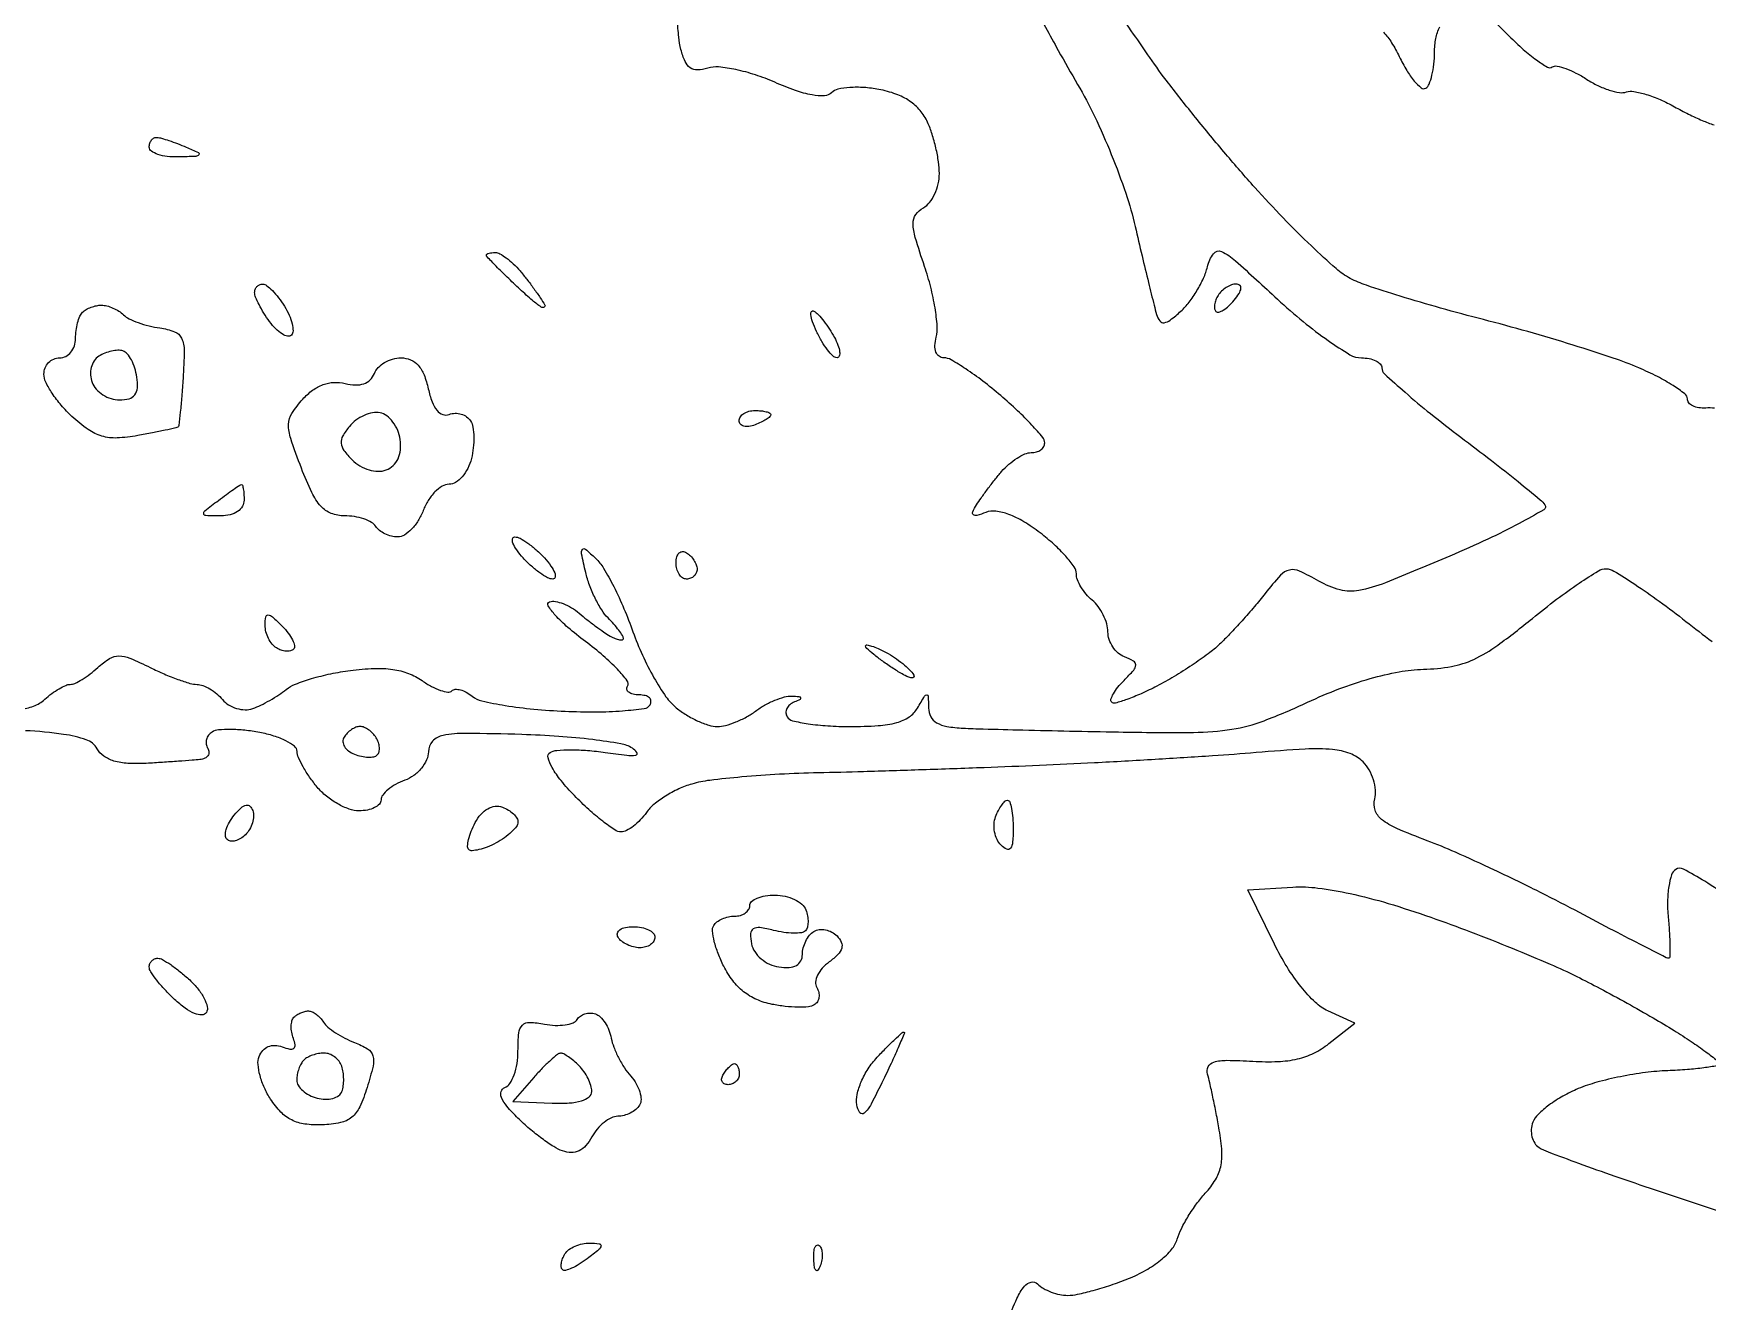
# Model space of a CAD drawing. Extents: x 0 to 102, y 0 to 135.
# Drawn here: x 51.44 to 64.88, y 10.53 to 20.71 of the extents above; entities that cross this region are included whole.
import ezdxf

# ---------------------------------------------------------------- set-up
doc = ezdxf.new("R2010")
doc.units = 0
doc.header["$MEASUREMENT"] = 0

msp = doc.modelspace()

# ---------------------------------------------------------------- linework, layer by layer
for points in [[(59.462701, 20.946697, 0.00264), (59.667134, 20.573449, 0.006421), (59.82287, 20.30095, -0.022519), (59.958211, 20.04538, -0.014381), (60.093237, 19.737435, -0.014434), (60.20904, 19.425624, -0.024735), (60.284966, 19.15885, 0.001228), (60.339867, 18.924665, 0.001551), (60.391857, 18.708316, 0.001227), (60.436474, 18.527086, 0.012501), (60.457042, 18.452434, 0.086728), (60.482915, 18.401103, 0.274112), (60.517057, 18.386836, 0.131314), (60.56663, 18.407818, 0.018511), (60.652355, 18.479811, 0.04576), (60.717448, 18.550561, 0.028375), (60.780823, 18.644079, 0.028347), (60.833324, 18.744392, 0.044927), (60.865255, 18.83591, -0.0937), (60.913708, 18.940794, -0.360589), (60.978115, 18.957861, -0.075108), (61.090115, 18.883991, -0.003477), (61.427586, 18.575883, 0.014867), (61.634621, 18.395334, 0.019196), (61.835536, 18.242898, 0.017239), (62.009494, 18.129871, 0.136263), (62.101222, 18.1044, -0.046612), (62.164137, 18.098522, -0.066574), (62.217314, 18.080943, -0.086686), (62.253192, 18.055049, -0.195614), (62.2656, 18.024546, 0.209246), (62.286405, 17.977008, 0.006212), (62.451785, 17.828023, 0.011413), (62.656522, 17.656258, 0.007511), (62.899422, 17.467664, -0.003411), (63.145327, 17.27995, -0.004961), (63.35941, 17.11078, -0.002577), (63.538277, 16.965003, -0.082247), (63.575288, 16.922609, -0.422544), (63.565652, 16.884233, -0.008125), (63.368199, 16.774054, -0.014349), (63.117352, 16.648514, -0.008472), (62.811267, 16.512419, -0.004336), (62.294126, 16.298173, -0.048588), (62.080847, 16.235226, -0.113438), (61.930045, 16.24066, -0.064865), (61.760818, 16.310513, 0.021064), (61.603938, 16.391968, 0.1672), (61.523821, 16.400447, 0.153761), (61.452034, 16.358288, 0.017033), (61.327837, 16.211009, -0.009625), (61.242718, 16.106982, -0.006658), (61.142626, 15.992477, -0.006716), (61.043457, 15.884969, -0.013672), (60.96217, 15.803756, -0.029793), (60.871569, 15.727748, -0.012543), (60.741514, 15.636194, -0.012358), (60.597227, 15.545012, -0.015746), (60.459652, 15.468531, -0.013135), (60.332168, 15.407009, -0.020234), (60.218603, 15.361269, -0.015523), (60.125551, 15.33132, -0.272923), (60.096073, 15.338927, -0.281593), (60.090358, 15.362647, -0.050494), (60.10945, 15.406163, -0.041519), (60.145343, 15.458928, -0.026273), (60.195157, 15.514272, 0.015245), (60.272964, 15.596973, 0.177591), (60.288871, 15.637634, 0.276775), (60.271073, 15.668816, 0.036445), (60.199186, 15.702594, -0.088544), (60.14827, 15.733325, -0.066525), (60.105123, 15.78269, -0.065654), (60.075957, 15.84241, -0.080973), (60.066, 15.903492, 0.070946), (60.056722, 15.968554, 0.044601), (60.028723, 16.040219, 0.043957), (59.987669, 16.107262, 0.060264), (59.9391, 16.1586, -0.044367), (59.890545, 16.206768, -0.040263), (59.849477, 16.264265, -0.042619), (59.821236, 16.322053, -0.092609), (59.8122, 16.370418, 0.15517), (59.794839, 16.425014, 0.027181), (59.727004, 16.510616, 0.027217), (59.633218, 16.605631, 0.021474), (59.522171, 16.698134, 0.026647), (59.389452, 16.788605, 0.046082), (59.269461, 16.847004, 0.05832), (59.166345, 16.872713, 0.124192), (59.085293, 16.862998, -0.020594), (59.014008, 16.838961, -0.244854), (58.986329, 16.844462, -0.342821), (58.980814, 16.867621, -0.03172), (59.010421, 16.923108, -0.016049), (59.047093, 16.978395, -0.00688), (59.099414, 17.049926, -0.006799), (59.157295, 17.124678, -0.008906), (59.212301, 17.191285, -0.037091), (59.26999, 17.249339, -0.03674), (59.335798, 17.298434, -0.039191), (59.399723, 17.332462, -0.103068), (59.450302, 17.343, 0.070469), (59.491614, 17.348852, 0.086134), (59.526646, 17.365915, 0.100201), (59.550067, 17.39126, 0.137411), (59.5584, 17.421008, 0.176032), (59.542194, 17.465612, 0.012891), (59.454522, 17.565016, 0.016732), (59.34024, 17.680075, 0.011846), (59.204772, 17.801708, 0.013395), (59.061766, 17.917625, 0.017438), (58.924545, 18.015484, 0.015171), (58.806513, 18.088548, 0.13174), (58.747392, 18.1044, -0.162226), (58.709363, 18.117072, -0.145747), (58.684544, 18.150543, -0.100635), (58.676652, 18.203481, -0.050837), (58.687056, 18.270421, 0.083461), (58.695096, 18.360279, 0.021433), (58.677559, 18.505535, 0.021217), (58.642895, 18.671884, 0.020135), (58.593758, 18.837673, -0.008931), (58.518995, 19.070641, -0.068496), (58.501207, 19.18382, -0.159108), (58.522769, 19.254409, -0.112614), (58.584723, 19.310356, 0.101362), (58.633619, 19.352574, 0.05544), (58.674895, 19.420543, 0.05197), (58.702918, 19.502053, 0.056886), (58.7124, 19.585123, 0.036462), (58.705619, 19.677992, 0.020167), (58.684565, 19.789806, 0.020018), (58.653949, 19.901966, 0.030265), (58.617642, 19.99641, 0.068744), (58.557193, 20.091807, 0.069174), (58.473258, 20.167012, 0.061747), (58.363424, 20.222684, 0.040108), (58.225923, 20.260091, 0.029205), (58.106224, 20.275381, 0.034502), (57.992102, 20.275345, 0.036932), (57.89807, 20.261794, 0.143075), (57.846948, 20.233788, -0.189292), (57.788903, 20.208474, -0.054638), (57.689491, 20.215652, -0.040189), (57.556543, 20.251245, -0.01864), (57.390374, 20.31746, 0.025223), (57.234935, 20.377042, 0.026941), (57.07764, 20.419178, 0.02785), (56.939535, 20.440358, 0.1013), (56.851725, 20.431067, -0.067078), (56.770046, 20.416762, -0.1634), (56.71211, 20.433705, -0.137555), (56.669857, 20.48501, -0.042437), (56.637027, 20.58063, -0.035967), (56.619384, 20.680999, -0.014303), (56.60911, 20.82054, -0.014068)], [(64.937973, 17.700113, 0.038581), (64.86705, 17.70116, -0.053727), (64.810404, 17.70371, -0.07673), (64.76249, 17.718821, -0.099908), (64.730441, 17.743582, -0.180376), (64.719, 17.774264, 0.232695), (64.69889, 17.815136, 0.021774), (64.604465, 17.881518, 0.024391), (64.478474, 17.953729, 0.016678), (64.329095, 18.023746, 0.019972), (64.122572, 18.102668, 0.005966), (63.801703, 18.206566, 0.005973), (63.43831, 18.314718, 0.00643), (63.081245, 18.411414, -0.005605), (62.737262, 18.503958, -0.006565), (62.413193, 18.599661, -0.005851), (62.141651, 18.687239, -0.039569), (62.0118, 18.742567, -0.06021), (61.897925, 18.820834, -0.009754), (61.699508, 19.002714, -0.01064), (61.473527, 19.227491, -0.00918), (61.245677, 19.472842, -0.006954), (61.012232, 19.741075, -0.005653), (60.769398, 20.034732, -0.005716), (60.55179, 20.310411, -0.014789), (60.403133, 20.5155, 0.003831), (60.272532, 20.704248, 0.002421), (60.117431, 20.922521, 0.002431)], [(62.278923, 20.718761, -0.050821), (62.344102, 20.635389, -0.02926), (62.405659, 20.523633, 0.023737), (62.465046, 20.412943, 0.039418), (62.526437, 20.326714, 0.048403), (62.581494, 20.27262, 0.318515), (62.617941, 20.270316, 0.160621), (62.64527, 20.302848, 0.035212), (62.667844, 20.37337, 0.033238), (62.683414, 20.4625, 0.026628), (62.6886, 20.559816, -0.048792), (62.699226, 20.668453, -0.063531), (62.730815, 20.763171, -0.070867)], [(63.135218, 20.835643, -0.016718), (63.288988, 20.688549, 0.01719), (63.401486, 20.581138, 0.026381), (63.506625, 20.496958, 0.024306), (63.594875, 20.43992, 0.276425), (63.634709, 20.440485, -0.190754), (63.672756, 20.447275, -0.035863), (63.742163, 20.42791, -0.03379), (63.824629, 20.391937, -0.025295), (63.9102, 20.341862, 0.032541), (63.999013, 20.291601, 0.03537), (64.091205, 20.254863, 0.037909), (64.173792, 20.235289, 0.120993), (64.229839, 20.240001, -0.127254), (64.289394, 20.24427, -0.02934), (64.387962, 20.220121, -0.028468), (64.501619, 20.177878, -0.024463), (64.615823, 20.121055, 0.012786), (64.728753, 20.061538, 0.01509), (64.838578, 20.011265, 0.014021), (64.933085, 19.974493, 0.085968)], [(51.326889, 15.282786, 0.074127), (51.43795, 15.307088, 0.092196), (51.528061, 15.361998, -0.02411), (51.584427, 15.407853, -0.026384), (51.643327, 15.446608, -0.027122), (51.696749, 15.47408, -0.105578), (51.7329, 15.4818, 0.113015), (51.769852, 15.49026, 0.024983), (51.827239, 15.521619, 0.024756), (51.891388, 15.565465, 0.021627), (51.953962, 15.617354, -0.043034), (52.048401, 15.689079, -0.141823), (52.122773, 15.710608, -0.100209), (52.212014, 15.692541, -0.015811), (52.375472, 15.617354, 0.013791), (52.487095, 15.565462, 0.015238), (52.597793, 15.521619, 0.014741), (52.694121, 15.49, 0.072043), (52.750739, 15.4818, -0.091779), (52.797678, 15.473111, -0.042761), (52.853578, 15.446, -0.04044), (52.909074, 15.406559, -0.044872), (52.955427, 15.359929, 0.081424), (53.004703, 15.317093, 0.066605), (53.068532, 15.288583, 0.067555), (53.136641, 15.278139, 0.089469), (53.198435, 15.288188, 0.028364), (53.261934, 15.314764, 0.01595), (53.335904, 15.353745, 0.015879), (53.408304, 15.397999, 0.024938), (53.4672, 15.440966, -0.077523), (53.541198, 15.483866, -0.020541), (53.67081, 15.528202, -0.020331), (53.824277, 15.567038, -0.01965), (53.982139, 15.593795, -0.022373), (54.173373, 15.609871, -0.045064), (54.324391, 15.602172, -0.055663), (54.449, 15.57006, -0.061975), (54.55866, 15.511959, 0.028616), (54.634512, 15.465057, 0.041604), (54.70652, 15.433467, 0.048606), (54.765574, 15.419445, 0.234509), (54.797337, 15.430137, -0.185443), (54.824895, 15.4424, -0.078112), (54.865878, 15.438124, -0.062306), (54.91337, 15.418918, -0.046024), (54.960181, 15.386842, 0.119182), (55.037786, 15.348829, 0.01442), (55.225879, 15.312772, 0.016472), (55.455604, 15.283295, 0.012875), (55.706496, 15.265974, 0.011977), (55.952855, 15.261237, 0.017798), (56.16842, 15.269933, 0.013076), (56.342427, 15.287755, 0.225986), (56.389174, 15.317898, 0.160094), (56.396405, 15.347953, 0.191081), (56.383578, 15.373905, 0.125708), (56.350203, 15.391453, 0.058556), (56.3013, 15.3972, -0.051787), (56.251976, 15.402322, -0.112475), (56.217568, 15.418143, -0.186694), (56.203345, 15.441517, -0.184841), (56.208478, 15.468496, 0.313442), (56.206179, 15.51109, 0.02402), (56.127243, 15.603033, 0.026174), (56.013477, 15.711379, 0.01641), (55.870058, 15.826375, -0.016163), (55.729937, 15.938614, -0.031851), (55.627691, 16.038028, -0.044879), (55.570869, 16.113389, -0.484723), (55.582083, 16.144461, -0.124306), (55.628457, 16.147918, -0.048416), (55.690881, 16.130662, -0.044076), (55.757984, 16.097871, -0.04153), (55.819745, 16.05325, 0.010457), (55.882298, 16.001859, 0.008298), (55.951912, 15.948911, 0.008403), (56.018126, 15.901955, 0.020703), (56.06865, 15.870375, 0.0281), (56.109237, 15.850213, 0.057039), (56.143336, 15.840004, 0.103195), (56.165864, 15.840651, 0.34712), (56.1744, 15.851464, 0.143321), (56.167735, 15.87424, 0.018275), (56.13835, 15.916647, 0.020188), (56.098673, 15.965426, 0.015541), (56.051677, 16.015438, -0.056451), (56.000536, 16.079643, -0.02575), (55.948266, 16.173454, -0.025104), (55.902791, 16.279046, -0.031515), (55.871974, 16.38103, -0.005775), (55.838559, 16.531235, -0.20919), (55.845615, 16.565156, -0.43955), (55.869566, 16.568166, -0.013538), (55.952274, 16.494101, -0.069397), (56.015588, 16.414974, -0.01667), (56.096802, 16.26734, -0.016803), (56.179424, 16.089996, -0.015947), (56.251509, 15.904417, 0.022864), (56.327179, 15.717315, 0.021991), (56.420509, 15.535394, 0.022542), (56.516921, 15.382657, 0.070616), (56.599404, 15.293966, 0.033324), (56.681149, 15.23634, 0.029735), (56.772924, 15.187629, 0.030953), (56.860857, 15.153864, 0.076331), (56.929003, 15.1434, 0.065449), (56.995762, 15.152176, 0.03052), (57.078701, 15.179887, 0.029594), (57.163461, 15.220063, 0.036455), (57.23688, 15.267609, -0.034063), (57.309077, 15.314855, -0.029941), (57.390137, 15.354161, -0.031138), (57.467778, 15.3807, -0.074773), (57.528, 15.38783, -0.014794), (57.58421, 15.384397, -0.272838), (57.598139, 15.374383, -0.399268), (57.59342, 15.361251, -0.020715), (57.548623, 15.340995, 0.07888), (57.511634, 15.31879, 0.105417), (57.487612, 15.288006, 0.121773), (57.480269, 15.253596, 0.131107), (57.490166, 15.220774, 0.199312), (57.532291, 15.190462, 0.019485), (57.657919, 15.166129, 0.022287), (57.815892, 15.149035, 0.015807), (57.994089, 15.1434, 0.015846), (58.221113, 15.150597, 0.050822), (58.370212, 15.175414, 0.080508), (58.469917, 15.220799, 0.114383), (58.536424, 15.29145, -0.004477), (58.593552, 15.387544, -0.262137), (58.610704, 15.3972, -0.400998), (58.622257, 15.386159, -0.006989), (58.625227, 15.29145, 0.119152), (58.643139, 15.222613, 0.139125), (58.689933, 15.174183, 0.09022), (58.773012, 15.144219, 0.029651), (58.90275, 15.130296, 0.005), (59.064426, 15.12421, 0.000787), (59.382723, 15.115915, 0.000874), (59.757957, 15.107384, 0.000763), (60.1506, 15.099742, 0.00614), (60.752177, 15.096342, 0.037358), (61.062201, 15.121605, 0.05207), (61.31976, 15.190132, 0.018711), (61.669501, 15.338619, -0.01918), (61.921312, 15.445251, -0.021272), (62.172095, 15.528266, -0.022959), (62.404652, 15.583017, -0.040902), (62.600101, 15.60333, 0.038822), (62.823913, 15.625651, 0.065162), (63.003739, 15.682689, 0.048705), (63.195802, 15.796417, 0.013336), (63.474442, 16.012058, -0.00971), (63.669505, 16.165291, -0.013489), (63.850419, 16.294306, -0.009943), (64.004519, 16.393649, -0.143251), (64.066642, 16.41072, -0.134297), (64.129849, 16.392312, -0.008199), (64.297248, 16.28577, -0.011743), (64.493984, 16.14924, -0.008392), (64.707808, 15.98772, 0.004761), (64.918357, 15.826258, 0.007204)], [(65.063089, 13.763486, 0.019987), (64.858575, 13.9004, 0.015264), (64.687647, 13.99814, 0.266688), (64.626064, 13.996148, 0.178731), (64.592436, 13.953131, 0.038336), (64.570187, 13.85943, 0.035514), (64.560006, 13.740644, 0.027402), (64.565244, 13.610699, -0.007712), (64.575299, 13.484734, -0.012956), (64.579364, 13.378697, -0.006609), (64.579294, 13.292034, -0.410111), (64.569321, 13.2822, -0.118491), (64.549063, 13.287069, -0.000463), (64.33712, 13.395447, -0.002327), (64.096991, 13.519934, -0.001458), (63.817118, 13.667723, 0.006736), (63.505625, 13.828027, 0.005543), (63.169079, 13.990898, 0.005602), (62.856638, 14.133599, 0.014803), (62.629044, 14.226522, -0.012442), (62.386454, 14.324234, -0.066259), (62.26415, 14.397566, -0.142569), (62.211645, 14.471874, -0.147985), (62.208229, 14.561588, 0.085208), (62.214413, 14.63351, 0.055055), (62.198242, 14.715718, 0.053545), (62.163592, 14.795177, 0.066897), (62.114819, 14.859096, 0.106572), (62.01065, 14.926314, 0.068576), (61.869958, 14.958334, 0.035778), (61.650764, 14.961691, 0.006923), (61.2552, 14.933932, -0.004223), (60.906339, 14.907557, -0.001874), (60.445731, 14.878376, -0.001855), (59.957721, 14.851112, -0.002504), (59.5161, 14.8303, -0.001288), (59.071786, 14.812737, -0.000926), (58.575454, 14.795318, -0.000935), (58.103042, 14.780498, -0.002019), (57.7395, 14.771242, 0.00802), (57.429387, 14.759621, 0.008621), (57.127207, 14.738209, 0.008244), (56.868682, 14.711103, 0.040018), (56.7243, 14.681692, 0.038879), (56.619023, 14.642227, 0.031082), (56.512581, 14.58428, 0.032032), (56.420403, 14.517817, 0.066123), (56.359953, 14.452926, -0.036072), (56.31083, 14.393413, -0.038714), (56.254734, 14.343086, -0.041956), (56.200153, 14.308101, -0.122135), (56.156999, 14.2974, -0.148378), (56.10578, 14.312942, -0.017717), (56.008602, 14.383001, -0.019882), (55.896716, 14.477209, -0.015107), (55.781581, 14.588807, -0.021088), (55.674378, 14.708933, -0.042686), (55.602747, 14.813385, -0.061633), (55.569714, 14.893136, -0.333277), (55.58579, 14.934119, -0.118775), (55.640376, 14.952034, -0.019537), (55.752094, 14.956687, -0.020536), (55.88659, 14.951505, -0.016853), (56.029455, 14.935252, 0.007237), (56.201295, 14.912347, 0.069207), (56.275056, 14.913834, 0.552967), (56.283827, 14.934452, 0.100858), (56.246627, 14.969932, 0.098852), (56.153652, 15.005314, 0.011033), (55.928239, 15.038116, 0.01307), (55.655344, 15.064477, 0.010248), (55.358327, 15.079242, 0.004561), (54.909197, 15.088249, 0.048233), (54.726747, 15.072618, 0.161679), (54.642242, 15.026186, 0.188421), (54.608849, 14.941424, -0.10511), (54.59455, 14.87508, -0.067549), (54.552804, 14.807991, -0.063395), (54.491202, 14.750296, -0.068037), (54.418499, 14.7115, 0.037795), (54.345822, 14.678181, 0.046838), (54.284383, 14.636236, 0.053945), (54.241828, 14.592382, 0.167179), (54.2286, 14.553926, -0.192994), (54.215229, 14.520574, -0.087572), (54.176668, 14.492252, -0.067412), (54.119472, 14.473032, -0.047425), (54.051811, 14.4666, -0.085764), (53.972606, 14.480286, -0.043465), (53.880307, 14.522515, -0.041479), (53.790048, 14.584116, -0.048473), (53.716225, 14.65695, -0.021788), (53.655236, 14.736895, -0.023707), (53.603249, 14.819683, -0.024066), (53.565821, 14.89425, -0.097271), (53.554615, 14.943635, 0.223536), (53.533913, 14.984485, 0.048289), (53.465225, 15.028068, 0.041633), (53.368415, 15.067374, 0.029262), (53.254261, 15.095788, 0.020254), (53.13415, 15.11332, 0.023779), (53.01929, 15.119862, 0.02365), (52.923139, 15.116211, 0.117621), (52.872181, 15.099358, 0.092028), (52.84361, 15.073421, 0.096018), (52.826772, 15.039323, 0.099409), (52.824217, 15.002404, 0.106521), (52.836313, 14.968354, -0.125037), (52.846033, 14.937457, -0.165672), (52.838157, 14.909258, -0.138264), (52.812913, 14.888197, -0.078674), (52.774243, 14.877766, -0.007569), (52.712047, 14.87207, -0.001553), (52.60208, 14.86402, -0.001635), (52.474237, 14.85548, -0.001536), (52.343669, 14.84759, -0.027422), (52.195261, 14.847225, -0.059155), (52.082842, 14.866586, -0.080381), (52.001572, 14.905758, -0.113268), (51.94779, 14.965174, 0.185391), (51.861693, 15.036827, 0.045832), (51.679837, 15.080535, 0.024482), (51.372369, 15.10993, 0.004576)], [(59.260925, 10.371674, -0.014933), (59.335401, 10.550475, -0.064411), (59.39578, 10.648257, -0.167825), (59.449289, 10.681537, -0.257811), (59.500459, 10.666781, 0.066888), (59.546547, 10.631612, 0.039075), (59.609509, 10.601961, 0.038352), (59.678428, 10.581742, 0.05222), (59.742808, 10.575, 0.053652), (59.822473, 10.583573, 0.013849), (59.948117, 10.6146, 0.013931), (60.090261, 10.658206, 0.013775), (60.230297, 10.709809, 0.033486), (60.369843, 10.776797, 0.041453), (60.488984, 10.857846, 0.046957), (60.577368, 10.944249, 0.102609), (60.622433, 11.027059, -0.042949), (60.655619, 11.110214, -0.020782), (60.7113, 11.210434, -0.020437), (60.778373, 11.310705, -0.027616), (60.847426, 11.395119, 0.047554), (60.929404, 11.503896, 0.083284), (60.9716, 11.608147, 0.071421), (60.980959, 11.731349, 0.0272), (60.960092, 11.902719, 0.003843), (60.935523, 12.035297, 0.00385), (60.908934, 12.167395, 0.003765), (60.88398, 12.282293, 0.01529), (60.866138, 12.3516, -0.187628), (60.871477, 12.41184, -0.211679), (60.915856, 12.448786, -0.072744), (61.020393, 12.462647, -0.011207), (61.230199, 12.455128, 0.023795), (61.431036, 12.452989, 0.047737), (61.588113, 12.473897, 0.056944), (61.719378, 12.520552, 0.053087), (61.840129, 12.596481), (62.049157, 12.761206), (61.833097, 12.85965, -0.083621), (61.731659, 12.928214, -0.033267), (61.617643, 13.052319, -0.030198), (61.504194, 13.212527, -0.025163), (61.403155, 13.395097), (61.189272, 13.8321), (61.550774, 13.853505, -0.046839), (61.752696, 13.846542, -0.021737), (62.011448, 13.801713, -0.018717), (62.315727, 13.723226, -0.01228), (62.659988, 13.611265, -0.006316), (62.97726, 13.494868, -0.005225), (63.312316, 13.363096, -0.005279), (63.617071, 13.235785, -0.014092), (63.8307, 13.136657, -0.006772), (64.018794, 13.039645, -0.004318), (64.235017, 12.921982, -0.004337), (64.445085, 12.80291, -0.008049), (64.613099, 12.702096, -0.00799), (64.750803, 12.613342, -0.012286), (64.866774, 12.531756, -0.006735), (64.960363, 12.460445, -0.233687)], [(64.957277, 12.418845, -0.009727), (64.851482, 12.402083, -0.015914), (64.71932, 12.388039, -0.009685), (64.562472, 12.379456, 0.024017), (64.383191, 12.364483, 0.016615), (64.182367, 12.331131, 0.016792), (63.991088, 12.286065, 0.032716), (63.842844, 12.235226, 0.029108), (63.720027, 12.175295, 0.031072), (63.607769, 12.102658, 0.032702), (63.520072, 12.028519, 0.109737), (63.478783, 11.966182, 0.075872), (63.466119, 11.908175, 0.076103), (63.471356, 11.849096, 0.081898), (63.493169, 11.798037, 0.112985), (63.52854, 11.763146, 0.048221), (63.602117, 11.726947, 0.002617), (63.84479, 11.63682, 0.004058), (64.135348, 11.533301, 0.00295), (64.460226, 11.422661), (65.288717, 11.145955)]]:
    msp.add_lwpolyline(points, format="xyb")
for points in [[(52.43085, 19.875054, -0.048242), (52.465682, 19.86836, -0.009939), (52.525364, 19.849497, -0.010367), (52.594068, 19.82467, -0.009594), (52.6635, 19.7964, -0.009027), (52.761335, 19.75225, -0.485414), (52.765309, 19.734888, -0.215481), (52.740927, 19.72258, -0.004372), (52.60005, 19.717746, -0.034583), (52.510935, 19.721633, -0.053373), (52.435741, 19.738398, -0.070412), (52.384138, 19.764391, -0.24567), (52.3674, 19.7964, -0.074428), (52.372172, 19.828278, -0.095702), (52.386038, 19.854402, -0.111693), (52.406674, 19.870734, -0.135953)], [(55.146088, 18.9504, -0.13002), (55.181855, 18.940939, -0.030845), (55.233925, 18.90691, -0.029688), (55.290796, 18.85902, -0.025502), (55.34472, 18.80235, -0.01201), (55.398664, 18.736396, -0.008704), (55.45565, 18.660513, -0.008801), (55.507269, 18.58652, -0.018936), (55.543813, 18.5274, -0.4383), (55.538455, 18.510694, -0.255816), (55.515144, 18.51225, -0.035806), (55.44498, 18.564393, -0.010544), (55.345181, 18.654025, -0.003942), (55.241465, 18.752751, -0.006193), (55.154083, 18.839371, -0.002081), (55.080243, 18.915031, -0.194671), (55.0746, 18.928975, -0.270815), (55.079424, 18.937229, -0.05549), (55.0956, 18.944106, -0.044459), (55.118697, 18.948844, -0.028373)], [(53.27765, 18.6966, -0.167556), (53.309384, 18.685658, -0.032032), (53.355577, 18.644478, -0.030953), (53.405576, 18.587098, -0.024164), (53.452711, 18.519162, -0.034151), (53.491098, 18.447189, -0.046644), (53.514793, 18.377667, -0.055407), (53.522008, 18.320042, -0.202516), (53.508445, 18.286645, -0.256691), (53.478392, 18.27791, -0.084516), (53.4343, 18.295946, -0.059463), (53.383354, 18.336785, -0.036246), (53.333383, 18.395653, -0.01811), (53.287452, 18.463492, -0.020642), (53.248645, 18.53164, -0.020312), (53.220716, 18.591624, -0.099108), (53.2134, 18.62817, -0.092782), (53.218289, 18.654292, -0.096253), (53.232273, 18.676499, -0.099271), (53.253135, 18.691361, -0.105668)], [(61.096552, 18.6966, 0.085443), (61.058015, 18.689966, 0.053409), (61.016632, 18.670095, 0.051744), (60.978823, 18.640886, 0.0641), (60.950821, 18.606371, 0.04739), (60.932352, 18.568986, 0.058241), (60.922811, 18.531275, 0.069134), (60.923024, 18.49885, 0.161573), (60.933773, 18.477427, 0.274667), (60.956223, 18.471712, 0.066988), (60.992552, 18.487961, 0.05004), (61.035689, 18.521054, 0.030935), (61.079503, 18.567656, 0.030483), (61.11939, 18.622157, 0.110288), (61.134087, 18.662279, 0.256649), (61.124719, 18.686361, 0.176123)], [(51.98388, 18.5274, -0.065601), (52.026444, 18.521791, -0.038003), (52.075204, 18.504653, -0.037309), (52.122323, 18.479608, -0.050964), (52.16013, 18.449964, 0.077909), (52.205417, 18.418224, 0.027055), (52.279019, 18.386957, 0.026109), (52.365134, 18.360752, 0.027536), (52.452, 18.344214, -0.057186), (52.570082, 18.314398, -0.196847), (52.626734, 18.261591, -0.111592), (52.647608, 18.163421, -0.013139), (52.638833, 17.938733, -0.004136), (52.628105, 17.79319, -0.006505), (52.616233, 17.668406, -0.002222), (52.604179, 17.561528, -0.203244), (52.596533, 17.548106, -0.109235), (52.581938, 17.541335, -0.001851), (52.494916, 17.522507, -0.004642), (52.392966, 17.501832, -0.00306), (52.275364, 17.479862, -0.032917), (52.108165, 17.46093, -0.08275), (51.986768, 17.475344, -0.082986), (51.876811, 17.52831, -0.033242), (51.746614, 17.6338, -0.028482), (51.660419, 17.723327, -0.031008), (51.587557, 17.819673, -0.032613), (51.536292, 17.909146, -0.114266), (51.5214, 17.97346, -0.095882), (51.531073, 18.023438, -0.097147), (51.558677, 18.065937, -0.098652), (51.599876, 18.094389, -0.102287), (51.6483, 18.1044, 0.121457), (51.696699, 18.116333, 0.100741), (51.737923, 18.149961, 0.091482), (51.765615, 18.200257, 0.080377), (51.7752, 18.2595, -0.03271), (51.779359, 18.323014, -0.032464), (51.791767, 18.385607, -0.034257), (51.809894, 18.438686, -0.097261), (51.8316, 18.471, -0.068809), (51.860152, 18.492615, -0.038993), (51.899597, 18.510832, -0.038108), (51.943033, 18.523253, -0.05063)], [(57.704656, 18.480492, -0.068206), (57.739892, 18.451424, -0.02118), (57.784356, 18.398898, -0.02074), (57.829619, 18.335314, -0.021446), (57.868922, 18.268888, -0.029836), (57.897984, 18.20581, -0.060315), (57.911581, 18.152912, -0.109062), (57.908582, 18.11819, -0.330646), (57.890527, 18.10506, -0.1937), (57.858789, 18.118202, -0.033868), (57.814872, 18.167491, -0.032421), (57.768585, 18.235837, -0.024053), (57.726261, 18.316664, -0.019699), (57.69372, 18.394739, -0.056154), (57.679555, 18.451803, -0.19485), (57.686073, 18.476932, -0.389513)], [(52.1559, 18.159848, 0.087247), (52.115672, 18.165044, 0.042674), (52.064245, 18.158273, 0.040607), (52.010495, 18.1418, 0.04662), (51.962685, 18.117411, 0.10758), (51.925227, 18.080413, 0.081154), (51.90182, 18.027327, 0.076601), (51.895694, 17.966527, 0.078643), (51.908286, 17.907286, 0.092119), (51.941412, 17.853271, 0.066745), (51.995348, 17.807503, 0.065101), (52.061011, 17.776562, 0.077738), (52.128535, 17.766, 0.0656), (52.20534, 17.77612, 0.166791), (52.251368, 17.80711, 0.149787), (52.2716, 17.862479, 0.049806), (52.267534, 17.949723, 0.039845), (52.250941, 18.021974, 0.045772), (52.22359, 18.087234, 0.051448), (52.190296, 18.136835, 0.144579)], [(54.388423, 18.1044, -0.100857), (54.465422, 18.088709, -0.111823), (54.52692, 18.044358, -0.086836), (54.573953, 17.967655, -0.040174), (54.60824, 17.855428, 0.033954), (54.638614, 17.751402, 0.082928), (54.677968, 17.682258, 0.135514), (54.72435, 17.649252, 0.18081), (54.775604, 17.649695, -0.086317), (54.823086, 17.659034, -0.079176), (54.872464, 17.652275, -0.081381), (54.916119, 17.630839, -0.099922), (54.947107, 17.597759, -0.097649), (54.966172, 17.546939, -0.035316), (54.973411, 17.469826, -0.033399), (54.969565, 17.382009, -0.033854), (54.954053, 17.295892, -0.054634), (54.924743, 17.216843, -0.062635), (54.879997, 17.149916, -0.072437), (54.827368, 17.10452, -0.142737), (54.774794, 17.0892, 0.137751), (54.720151, 17.073855, 0.061748), (54.66121, 17.027072, 0.054417), (54.607206, 16.958603, 0.048986), (54.567, 16.8777, -0.047707), (54.527049, 16.796793, -0.05364), (54.473784, 16.728328, -0.061052), (54.415927, 16.681496, -0.140547), (54.362587, 16.6662, -0.060921), (54.311276, 16.672475, -0.051059), (54.259652, 16.691051, -0.053238), (54.215409, 16.71841, -0.089496), (54.1863, 16.7508, 0.127711), (54.152307, 16.783315, 0.046281), (54.090767, 16.810549, 0.042171), (54.014706, 16.82915, 0.038908), (53.934504, 16.8354, -0.093704), (53.828359, 16.855469, -0.115996), (53.745822, 16.912505, -0.073293), (53.672328, 17.02255, -0.019426), (53.589123, 17.217358, -0.010178), (53.503159, 17.456975, -0.085945), (53.485794, 17.569861, -0.138828), (53.512706, 17.65851, -0.041258), (53.599575, 17.77205, -0.049718), (53.679255, 17.844205, -0.070738), (53.763182, 17.889542, -0.076978), (53.850735, 17.907325, -0.073292), (53.941128, 17.898294, 0.052087), (54.023366, 17.886552, 0.091965), (54.091002, 17.896475, 0.111864), (54.141709, 17.927696, 0.10784), (54.174825, 17.978102, -0.101233), (54.205657, 18.026397, -0.06681), (54.257561, 18.0673, -0.063382), (54.321672, 18.094966, -0.070315)], [(54.22082, 17.663014, 0.095102), (54.161046, 17.662925, 0.056464), (54.092846, 17.641534, 0.053697), (54.027074, 17.603523, 0.061767), (53.974287, 17.553882, 0.043258), (53.921113, 17.477193, 0.151844), (53.908244, 17.419211, 0.141058), (53.930157, 17.361561, 0.035488), (53.996657, 17.284886, 0.063952), (54.058932, 17.236786, 0.060831), (54.132377, 17.205002, 0.064781), (54.206392, 17.193245, 0.098961), (54.270274, 17.204153, 0.10045), (54.325719, 17.23943, 0.093155), (54.364806, 17.294393, 0.083), (54.384246, 17.365531, 0.060783), (54.382584, 17.447508, 0.062885), (54.36218, 17.522013, 0.062832), (54.323894, 17.589131, 0.068765), (54.274343, 17.639099, 0.116555)], [(57.2319, 17.6814, -0.024748), (57.28053, 17.678991, -0.039339), (57.321523, 17.671633, -0.046727), (57.350671, 17.661005, -0.289661), (57.3588, 17.648151, -0.222225), (57.35143, 17.632389, -0.030693), (57.321523, 17.610365, -0.030395), (57.280508, 17.587282, -0.02136), (57.2319, 17.566206, -0.055937), (57.183309, 17.553558, -0.100118), (57.142277, 17.555886, -0.147206), (57.115362, 17.572334, -0.184534), (57.105, 17.599455, -0.152681), (57.114771, 17.630707, -0.098158), (57.142277, 17.657329, -0.08088), (57.183379, 17.675289, -0.062722)], [(53.10765, 17.086509, -0.372831), (53.115932, 17.080998, -0.025306), (53.122587, 17.051133, -0.026484), (53.127279, 17.010764, -0.015688), (53.1288, 16.9623, -0.134214), (53.115037, 16.91195, -0.109643), (53.076755, 16.871029, -0.089737), (53.017328, 16.844397, -0.060652), (52.94343, 16.8354, -0.007283), (52.821778, 16.837172, -0.3574), (52.80474, 16.851985, -0.27426), (52.813889, 16.875806, -0.005296), (52.92228, 16.959609, -0.004799), (52.986738, 17.007397, -0.007016), (53.044473, 17.048123, -0.003752), (53.093836, 17.081374, -0.115195)], [(55.302176, 16.6662, -0.125263), (55.344677, 16.655383, -0.030037), (55.406905, 16.616498, -0.028998), (55.475067, 16.561765, -0.025182), (55.5399, 16.497, -0.026053), (55.592864, 16.431967, -0.061723), (55.623193, 16.377502, -0.143955), (55.626626, 16.34288, -0.360419), (55.608424, 16.3278, -0.125263), (55.565923, 16.338617, -0.030037), (55.503695, 16.377502, -0.028998), (55.435533, 16.432235, -0.025182), (55.3707, 16.497, -0.026053), (55.317736, 16.562033, -0.061723), (55.287407, 16.616498, -0.143955), (55.283974, 16.65112, -0.360419)], [(56.682, 16.5393, -0.06081), (56.714361, 16.513395, -0.051032), (56.741749, 16.478989, -0.053229), (56.760399, 16.441719, -0.089642), (56.7666, 16.407407, -0.105429), (56.760123, 16.377033, -0.099231), (56.741749, 16.351185, -0.096318), (56.714295, 16.333859, -0.092995), (56.682, 16.3278, -0.153634), (56.649735, 16.337954, -0.097988), (56.622251, 16.366544, -0.080552), (56.603706, 16.409262, -0.062283), (56.5974, 16.459693, -0.066118), (56.603598, 16.506361, -0.138808), (56.622251, 16.537483, -0.191142), (56.649882, 16.548432, -0.139169)], [(53.434971, 15.949114, -0.032396), (53.484038, 15.893242, -0.049874), (53.517977, 15.838647, -0.064316), (53.533519, 15.792986, -0.251356), (53.5252, 15.7654, -0.139192), (53.500604, 15.751681, -0.074626), (53.465683, 15.748769, -0.064854), (53.426212, 15.756577, -0.05725), (53.388229, 15.774421, -0.087087), (53.353688, 15.805165, -0.053356), (53.324505, 15.85139, -0.051476), (53.304691, 15.905057, -0.062784), (53.298, 15.958136, -0.0371), (53.302886, 16.023899, -0.390233), (53.322132, 16.03941, -0.170876), (53.355746, 16.02503, -0.010666)], [(58.284688, 15.738122, -0.025697), (58.351873, 15.697595, -0.02248), (58.417728, 15.648654, -0.023106), (58.473226, 15.598961, -0.06026), (58.506605, 15.55717, -0.369416), (58.50373, 15.538668, -0.26008), (58.481975, 15.534258, -0.05198), (58.423978, 15.559654, -0.015861), (58.342116, 15.609655, -0.01046), (58.257083, 15.667949, -0.015547), (58.185388, 15.722789, -0.010584), (58.129165, 15.77065, -0.214292), (58.1202, 15.790606, -0.462712), (58.130163, 15.799067, -0.036557), (58.168518, 15.789852, -0.029796), (58.221571, 15.76937, -0.015846)], [(54.0594, 15.1434, 0.095015), (54.02698, 15.137183, 0.052796), (53.991236, 15.118373, 0.050006), (53.957807, 15.090792, 0.056925), (53.932131, 15.058202, 0.153283), (53.922824, 15.02166, 0.123144), (53.934867, 14.982712, 0.097937), (53.967351, 14.947148, 0.067341), (54.015387, 14.920851, 0.038867), (54.070873, 14.904371, 0.045917), (54.125216, 14.89786, 0.052002), (54.170824, 14.901352, 0.152428), (54.19842, 14.91582, 0.138261), (54.212281, 14.940564, 0.074807), (54.21532, 14.975605, 0.065126), (54.207594, 15.015159, 0.057716), (54.189779, 15.053171, 0.053971), (54.162914, 15.087685, 0.049083), (54.128477, 15.116895, 0.052283), (54.092038, 15.136845, 0.099433)], [(59.259645, 14.5512, -0.324156), (59.277178, 14.538498, -0.030659), (59.291394, 14.484102, -0.030065), (59.301355, 14.410337, -0.018527), (59.3046, 14.32278, -0.017854), (59.300691, 14.213355, -0.139509), (59.28345, 14.165921, -0.362202), (59.253814, 14.158356, -0.085285), (59.208767, 14.190193, -0.085436), (59.17591, 14.236714, -0.06262), (59.15603, 14.296823, -0.061901), (59.151502, 14.360773, -0.078522), (59.163811, 14.418613, -0.02763), (59.186584, 14.469382, -0.037259), (59.21295, 14.512253, -0.04098), (59.239005, 14.542702, -0.197797)], [(53.198675, 14.468474, -0.095012), (53.204744, 14.422872, -0.059533), (53.195285, 14.369713, -0.056865), (53.172668, 14.317477, -0.065888), (53.139727, 14.274487, -0.058234), (53.100127, 14.243174, -0.07737), (53.057872, 14.225394, -0.096095), (53.019647, 14.223395, -0.162933), (52.991254, 14.237546, -0.199702), (52.978281, 14.269002, -0.073123), (52.985567, 14.317532, -0.057946), (53.01039, 14.374524, -0.041572), (53.050202, 14.431532, -0.029588), (53.104556, 14.489658, -0.129694), (53.145421, 14.512078, -0.256466), (53.176119, 14.503969, -0.122784)], [(55.202791, 14.496698, -0.0469), (55.250843, 14.472883, -0.053025), (55.291502, 14.441338, -0.060405), (55.319338, 14.407222, -0.141865), (55.3284, 14.375925, -0.164396), (55.316843, 14.341726, -0.040305), (55.276569, 14.296932, -0.036974), (55.219498, 14.250402, -0.02968), (55.151954, 14.208922, -0.026575), (55.081319, 14.175819, -0.037285), (55.015029, 14.154541, -0.041241), (54.961003, 14.146176, -0.21748), (54.9336, 14.1564, -0.215565), (54.923313, 14.183666, -0.042051), (54.931246, 14.236903, -0.037822), (54.95198, 14.302176, -0.027059), (54.984436, 14.371604, -0.057737), (55.030638, 14.438169, -0.082299), (55.08628, 14.483578, -0.098184), (55.145582, 14.503528, -0.124431)], [(57.392049, 13.7898, -0.054406), (57.472859, 13.780981, -0.057264), (57.5484, 13.754953, -0.063922), (57.607745, 13.716589, -0.126374), (57.64002, 13.671171, -0.046176), (57.653802, 13.622157, -0.050733), (57.657767, 13.572987, -0.057031), (57.652047, 13.530828, -0.13496), (57.636511, 13.503511, -0.16629), (57.604484, 13.487809, -0.034509), (57.540985, 13.484168, -0.032747), (57.463133, 13.490189, -0.025818), (57.380166, 13.506514, 0.02408), (57.270195, 13.528549, 0.175449), (57.218287, 13.518147, 0.257255), (57.196356, 13.480029, 0.051788), (57.20324, 13.399223, 0.099916), (57.229024, 13.336073, 0.070343), (57.280173, 13.278602, 0.06705), (57.34814, 13.235116, 0.073523), (57.423114, 13.212866, 0.046987), (57.505575, 13.208921, 0.111109), (57.564564, 13.225082, 0.152459), (57.599727, 13.260662, 0.119794), (57.6126, 13.313623, -0.063955), (57.61942, 13.366721, -0.051716), (57.639617, 13.420573, -0.053405), (57.669366, 13.467103, -0.085622), (57.704571, 13.498256, -0.110221), (57.746778, 13.512902, -0.077901), (57.797089, 13.510837, -0.072805), (57.847613, 13.492859, -0.074682), (57.890374, 13.461266, -0.09283), (57.924831, 13.41093, -0.17866), (57.927797, 13.362802, -0.125673), (57.897355, 13.312256, -0.036845), (57.827778, 13.253051, 0.053064), (57.772134, 13.202507, 0.069129), (57.733929, 13.145364, 0.085278), (57.718142, 13.0907, 0.16769), (57.727955, 13.04708, -0.083021), (57.743725, 13.008487, -0.092668), (57.745228, 12.968364, -0.100591), (57.732399, 12.932983, -0.11775), (57.707269, 12.907723, -0.117419), (57.661145, 12.892448, -0.024854), (57.575876, 12.889348, -0.024737), (57.47428, 12.895738, -0.021281), (57.368512, 12.912248, -0.053948), (57.245081, 12.951132, -0.063779), (57.140205, 13.014049, -0.062238), (57.052635, 13.102794, -0.047956), (56.980481, 13.218246, -0.024306), (56.935389, 13.32083, -0.031138), (56.904588, 13.419258, -0.032283), (56.889867, 13.501802, -0.16793), (56.899851, 13.546276, -0.097982), (56.926318, 13.574748, -0.052466), (56.968103, 13.598767, -0.049393), (57.017654, 13.615087, -0.054919), (57.067693, 13.6206, 0.067639), (57.114291, 13.626933, 0.08433), (57.15379, 13.645451, 0.09965), (57.180204, 13.672939, 0.142666), (57.1896, 13.7052, -0.219522), (57.204534, 13.737575, -0.077805), (57.249069, 13.764949, -0.059158), (57.314531, 13.783606, -0.039889)], [(56.254007, 13.536, -0.0466), (56.320678, 13.529773, -0.066561), (56.377031, 13.511149, -0.086673), (56.415051, 13.483716, -0.195654), (56.4282, 13.4514, -0.142666), (56.418804, 13.419139, -0.09965), (56.39239, 13.391651, -0.08433), (56.352891, 13.373133, -0.067639), (56.306293, 13.3668, -0.061875), (56.255783, 13.373075, -0.051278), (56.204837, 13.391651, -0.053305), (56.161062, 13.419012, -0.08825), (56.1321, 13.4514, -0.202618), (56.127142, 13.483389, -0.181468), (56.146342, 13.511149, -0.104212), (56.190931, 13.529948, -0.047867)], [(52.436048, 13.2822, -0.130429), (52.473434, 13.272279, -0.019856), (52.53947, 13.231016, -0.021091), (52.615084, 13.174673, -0.016869), (52.691724, 13.107957, -0.036562), (52.759425, 13.034945, -0.049837), (52.808214, 12.959659, -0.060224), (52.832922, 12.893027, -0.199686), (52.825651, 12.847794, -0.25643), (52.78945, 12.827298, -0.100529), (52.731173, 12.83834, -0.062108), (52.655663, 12.880745, -0.029619), (52.569975, 12.952185, -0.016935), (52.492404, 13.030169, -0.021826), (52.426906, 13.10711, -0.020307), (52.378705, 13.174488, -0.146119), (52.3674, 13.212347, -0.097274), (52.372636, 13.239007, -0.097512), (52.387565, 13.261681, -0.098349), (52.409851, 13.276863, -0.100831)], [(53.645507, 12.8592, -0.109447), (53.674613, 12.852752, -0.050651), (53.708078, 12.832816, -0.046793), (53.740436, 12.803741, -0.047963), (53.766525, 12.769382, 0.081392), (53.800931, 12.729835, 0.027752), (53.862302, 12.684439, 0.026737), (53.936826, 12.64098, 0.027794), (54.014623, 12.606342, -0.045747), (54.120391, 12.554629, -0.189744), (54.162584, 12.499078, -0.128305), (54.164195, 12.41582, -0.016867), (54.116699, 12.243944, -0.030852), (54.05717, 12.088167, -0.11381), (53.993541, 12.005047, -0.124082), (53.90316, 11.962066, -0.039876), (53.754543, 11.944555, -0.042855), (53.616832, 11.951181, -0.082098), (53.511336, 11.983534, -0.084614), (53.423917, 12.047303, -0.047964), (53.34172, 12.149806, -0.039523), (53.291356, 12.241769, -0.040433), (53.256537, 12.339825, -0.043719), (53.240859, 12.429541, -0.113491), (53.249985, 12.494112, -0.092988), (53.279645, 12.54229, -0.110467), (53.323233, 12.572979, -0.107196), (53.376822, 12.582722, -0.083361), (53.435033, 12.570918, 0.03894), (53.495035, 12.553106, 0.217357), (53.526984, 12.560161, 0.272982), (53.538086, 12.586983, 0.056525), (53.524748, 12.63847, -0.047218), (53.510941, 12.687965, -0.051339), (53.507194, 12.737784, -0.057588), (53.513343, 12.780632, -0.132721), (53.529429, 12.808629, -0.055014), (53.553594, 12.82799, -0.038693), (53.584388, 12.844345, -0.039129), (53.616732, 12.85552, -0.063694)], [(55.949503, 12.835505, -0.113576), (55.989224, 12.811285, -0.054095), (56.027492, 12.76482, -0.049639), (56.058684, 12.70515, -0.050111), (56.077384, 12.64069, 0.047007), (56.097912, 12.568254, 0.025927), (56.135635, 12.484219, 0.025633), (56.183107, 12.402269, 0.037205), (56.233721, 12.335781, -0.049797), (56.277971, 12.274519, -0.057643), (56.306703, 12.208568, -0.066687), (56.316633, 12.148004, -0.146771), (56.304595, 12.103131, -0.082135), (56.274561, 12.068713, -0.053446), (56.230405, 12.039617, -0.052238), (56.179699, 12.019865, -0.066868), (56.130084, 12.0132, 0.114038), (56.078073, 12.001181, 0.055055), (56.019984, 11.964423, 0.050474), (55.965102, 11.910665, 0.050916), (55.922286, 11.84715, -0.058698), (55.874432, 11.778485, -0.100203), (55.818786, 11.736609, -0.112074), (55.755862, 11.722393, -0.087452), (55.686659, 11.734664, -0.053047), (55.615922, 11.769354, -0.017895), (55.520882, 11.834059, -0.017572), (55.420145, 11.913648, -0.019265), (55.3284, 11.997812, -0.02132), (55.239841, 12.093386, -0.074972), (55.195781, 12.164447, -0.175219), (55.192935, 12.213107, -0.241273), (55.22265, 12.244248, 0.168448), (55.263278, 12.276375, 0.055577), (55.297336, 12.345655, 0.047969), (55.320607, 12.436789, 0.038553), (55.3284, 12.537712, -0.023012), (55.335114, 12.683508, -0.173733), (55.363784, 12.745035, -0.211997), (55.421571, 12.767641, -0.036008), (55.541919, 12.753508, 0.036668), (55.627177, 12.74361, 0.045643), (55.706827, 12.747512, 0.052351), (55.770231, 12.763349, 0.168529), (55.803472, 12.790411, -0.10218), (55.82921, 12.817642, -0.077758), (55.866182, 12.835717, -0.074628), (55.908446, 12.842128, -0.08091)], [(58.426007, 12.69, -0.534314), (58.431281, 12.682112, -0.002652), (58.387472, 12.577735, -0.007722), (58.332669, 12.454399, -0.004475), (58.26321, 12.307821, -0.007679), (58.163452, 12.109884, -0.08211), (58.109447, 12.038257, -0.463643), (58.074446, 12.04203, -0.110264), (58.049781, 12.1046, -0.093464), (58.052349, 12.188674, -0.046476), (58.084968, 12.290571, -0.043292), (58.14046, 12.394804, -0.044639), (58.212578, 12.486779, -0.005496), (58.287376, 12.564665, -0.00843), (58.354026, 12.630304, -0.00379), (58.411721, 12.684412, -0.188626)], [(53.77035, 12.5208, 0.046445), (53.725723, 12.516646, 0.03729), (53.679097, 12.504232, 0.038569), (53.637421, 12.486028, 0.074251), (53.6082, 12.4644, 0.072729), (53.586576, 12.435368, 0.038715), (53.568367, 12.394331, 0.037536), (53.555953, 12.348616, 0.04757), (53.5518, 12.305067, 0.13985), (53.563938, 12.262518, 0.072036), (53.599898, 12.219793, 0.062648), (53.652918, 12.183347, 0.055383), (53.715536, 12.159316, 0.057888), (53.780779, 12.150113, 0.071989), (53.841545, 12.157394, 0.086485), (53.888688, 12.17933, 0.154131), (53.914574, 12.212899, 0.056193), (53.92543, 12.257501, 0.033597), (53.92867, 12.312046, 0.03329), (53.924536, 12.367509, 0.048705), (53.912988, 12.41505, 0.081766), (53.890969, 12.455471, 0.067821), (53.855872, 12.489736, 0.068937), (53.813533, 12.512883, 0.090913)], [(55.67103, 12.519271, 0.163052), (55.644663, 12.509464, 0.013612), (55.588466, 12.461494, 0.017015), (55.523502, 12.398773, 0.012299), (55.4553, 12.324728), (55.2861, 12.131714), (55.60335, 12.119239, 0.0237), (55.739465, 12.120341, 0.057498), (55.838349, 12.137351, 0.093982), (55.899135, 12.16843, 0.231704), (55.9206, 12.212262, 0.075739), (55.913327, 12.259998, 0.038407), (55.890778, 12.316592, 0.037037), (55.857933, 12.372653, 0.045377), (55.81908, 12.41928, 0.021757), (55.7768, 12.458032, 0.026098), (55.733713, 12.490529, 0.026248), (55.695296, 12.513638, 0.131219)], [(57.067693, 12.4362, -0.210953), (57.081959, 12.429901, -0.081139), (57.094041, 12.411349, -0.061769), (57.102264, 12.383989, -0.042167), (57.105, 12.3516, -0.105053), (57.098142, 12.31932, -0.099167), (57.078682, 12.291851, -0.09642), (57.049607, 12.27344, -0.093332), (57.015407, 12.267, -0.108972), (56.985379, 12.273623, -0.182303), (56.967491, 12.291851, -0.161196), (56.964859, 12.319274, -0.082592), (56.9781, 12.3516, -0.029505), (57.000857, 12.383983, -0.035638), (57.025986, 12.411349, -0.038439), (57.049865, 12.430655, -0.151918)], [(55.904443, 10.995309, -0.02447), (55.981547, 10.990079, -0.426116), (55.995234, 10.972018, -0.185352), (55.978333, 10.94275, -0.008225), (55.884476, 10.869284, -0.023083), (55.819414, 10.824627, -0.035169), (55.758825, 10.792693, -0.038539), (55.70945, 10.775355, -0.267646), (55.685654, 10.781746, -0.171177), (55.675967, 10.80199, -0.066195), (55.676753, 10.833532, -0.055399), (55.686926, 10.870602, -0.043797), (55.705621, 10.907771, -0.096951), (55.737429, 10.942129, -0.054023), (55.787028, 10.970705, -0.05103), (55.845585, 10.989642, -0.057465)], [(57.748313, 10.975088, -0.126455), (57.764661, 10.947429, -0.060344), (57.771358, 10.906372, -0.05415), (57.768192, 10.859203, -0.051402), (57.754991, 10.812937, -0.054073), (57.736248, 10.777687, -0.470617), (57.72083, 10.776228, -0.168741), (57.708874, 10.800911, -0.018894), (57.703879, 10.86405, -0.028489), (57.704809, 10.922947, -0.077125), (57.714176, 10.963554, -0.208169), (57.729797, 10.978997, -0.296942)]]:
    msp.add_lwpolyline(points, format="xyb", close=True)

doc.saveas('drawing.dxf')
